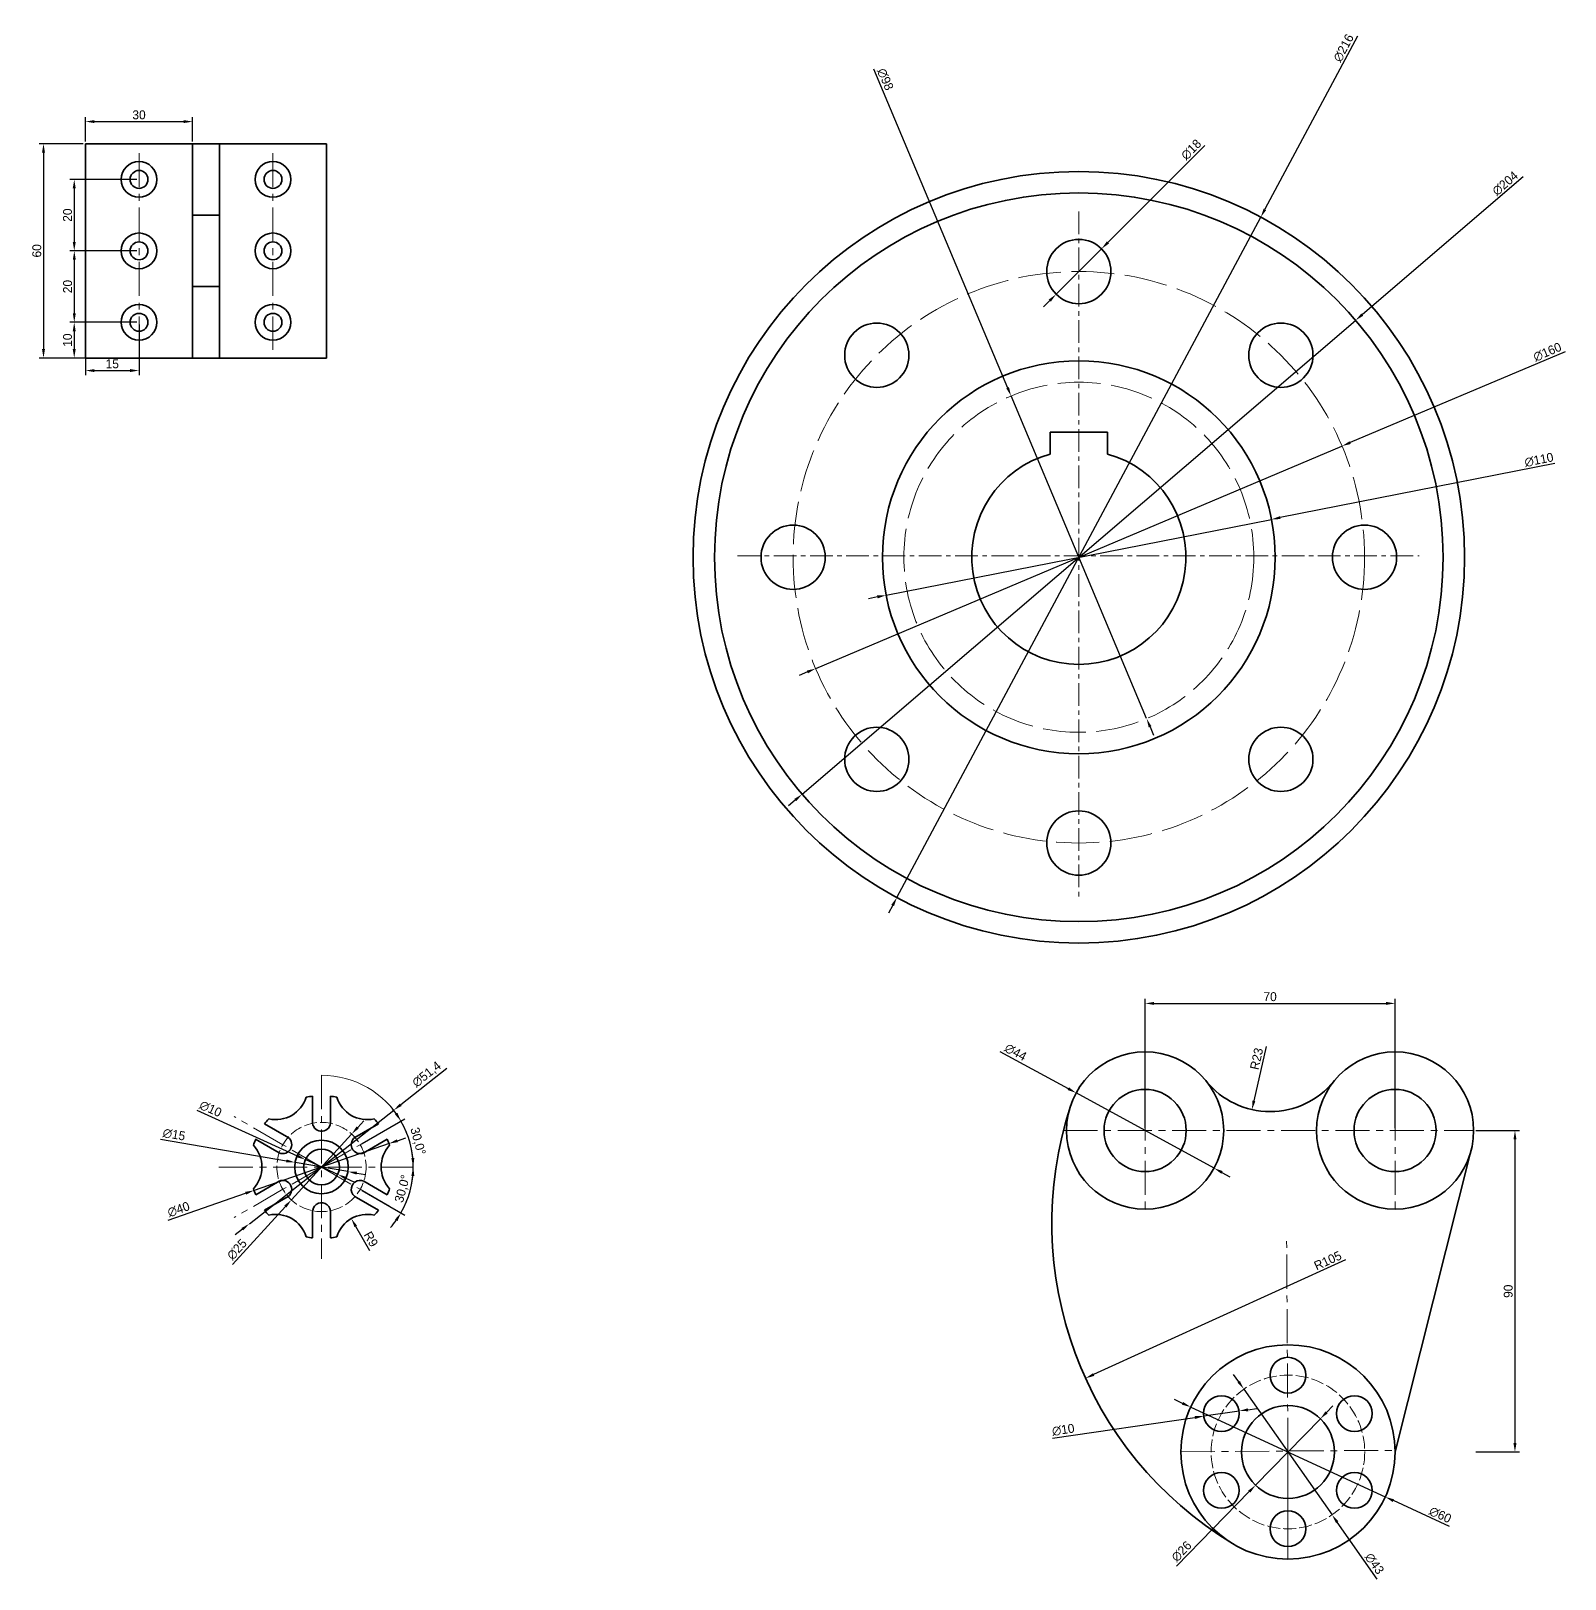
# Model space of a CAD drawing. Header units: millimetres. Extents: x 125 to 897, y -554 to 199.
# Drawn here: x 124.7 to 554.3, y -553.5 to -120.1 of the extents above; entities that cross this region are included whole.
import ezdxf

# ---------------------------------------------------------------- set-up
doc = ezdxf.new("R2010")
doc.units = ezdxf.units.MM
doc.header["$PDMODE"] = 35
doc.linetypes.add('ACAD_ISO02W100', pattern=[15, 12, -3])
doc.linetypes.add('CENTER', pattern=[50.8, 31.75, -6.35, 6.35, -6.35])
for name, color, linetype, lineweight in [('Centre', 1, 'CENTER', 18), ('Dimension', 112, 'Continuous', 18), ('Hidden', 5, 'ACAD_ISO02W100', 18), ('Object', 7, 'Continuous', 35), ('Thin', 253, 'Continuous', 18)]:
    doc.layers.add(name, color=color, linetype=linetype, lineweight=lineweight)
doc.dimstyles.new('ISO-25', dxfattribs={"dimtxt": 2.5, "dimasz": 2.5, "dimexe": 1.25, "dimexo": 0.625, "dimtad": 1, "dimtxsty": 'Standard', "dimcen": 2.5, "dimadec": 0, "dimazin": 0, "dimtfac": 1, "dimtmove": 0, "dimatfit": 3, "dimfxl": 1, "dimarcsym": 0})

# ---------------------------------------------------------------- blocks, each defined once
blk = doc.blocks.new('*D55')
at = {"layer": 'Defpoints', "color": 0, "transparency": 16777216}
for p in [(140.01, -151.68), (128.26, -211.68), (140.01, -211.68)]:
    blk.add_point(p, dxfattribs=at)
at = {"layer": 'Dimension', "color": 0, "lineweight": -2, "transparency": 16777216}
for p, q in [((139.39, -151.68), (127.01, -151.68)), ((128.26, -154.18), (128.26, -209.18)), ((139.39, -211.68), (127.01, -211.68))]:
    blk.add_line(p, q, dxfattribs=at)
at = {"layer": 'Dimension', "color": 0, "transparency": 16777216}
for points in [[(127.85, -154.18), (128.68, -154.18), (128.26, -151.68)], [(127.85, -209.18), (128.68, -209.18), (128.26, -211.68)]]:
    blk.add_solid(points, dxfattribs=at)
at = {"layer": 'Dimension', "color": 0, "transparency": 16777216, "insert": (126.39, -181.68), "char_height": 2.5, "attachment_point": 5, "rotation": 90}
blk.add_mtext('60', dxfattribs=at)
blk = doc.blocks.new('*D56')
at = {"layer": 'Defpoints', "color": 0, "transparency": 16777216}
for p in [(170.01, -145.5), (140.01, -151.68), (170.01, -151.68)]:
    blk.add_point(p, dxfattribs=at)
at = {"layer": 'Dimension', "color": 0, "lineweight": -2, "transparency": 16777216}
for p, q in [((140.01, -151.05), (140.01, -144.25)), ((142.51, -145.5), (167.51, -145.5)), ((170.01, -151.05), (170.01, -144.25))]:
    blk.add_line(p, q, dxfattribs=at)
at = {"layer": 'Dimension', "color": 0, "transparency": 16777216}
for points in [[(142.51, -145.08), (142.51, -145.91), (140.01, -145.5)], [(167.51, -145.08), (167.51, -145.91), (170.01, -145.5)]]:
    blk.add_solid(points, dxfattribs=at)
at = {"layer": 'Dimension', "color": 0, "transparency": 16777216, "insert": (155.01, -143.62), "char_height": 2.5, "attachment_point": 5}
blk.add_mtext('30', dxfattribs=at)
blk = doc.blocks.new('*D57')
at = {"layer": 'Defpoints', "color": 0, "transparency": 16777216}
for p in [(155.01, -161.68), (136.87, -181.68), (155.01, -181.68)]:
    blk.add_point(p, dxfattribs=at)
at = {"layer": 'Dimension', "color": 0, "lineweight": -2, "transparency": 16777216}
for p, q in [((154.39, -161.68), (135.62, -161.68)), ((136.87, -164.18), (136.87, -179.18)), ((154.39, -181.68), (135.62, -181.68))]:
    blk.add_line(p, q, dxfattribs=at)
at = {"layer": 'Dimension', "color": 0, "transparency": 16777216}
for points in [[(136.45, -164.18), (137.28, -164.18), (136.87, -161.68)], [(136.45, -179.18), (137.28, -179.18), (136.87, -181.68)]]:
    blk.add_solid(points, dxfattribs=at)
at = {"layer": 'Dimension', "color": 0, "transparency": 16777216, "insert": (134.99, -171.68), "char_height": 2.5, "attachment_point": 5, "rotation": 90}
blk.add_mtext('20', dxfattribs=at)
blk = doc.blocks.new('*D58')
at = {"layer": 'Defpoints', "color": 0, "transparency": 16777216}
for p in [(155.01, -181.68), (136.88, -201.68), (155.01, -201.68)]:
    blk.add_point(p, dxfattribs=at)
at = {"layer": 'Dimension', "color": 0, "lineweight": -2, "transparency": 16777216}
for p, q in [((154.39, -181.68), (135.63, -181.68)), ((136.88, -184.18), (136.88, -199.18)), ((154.39, -201.68), (135.63, -201.68))]:
    blk.add_line(p, q, dxfattribs=at)
at = {"layer": 'Dimension', "color": 0, "transparency": 16777216}
for points in [[(136.47, -184.18), (137.3, -184.18), (136.88, -181.68)], [(136.47, -199.18), (137.3, -199.18), (136.88, -201.68)]]:
    blk.add_solid(points, dxfattribs=at)
at = {"layer": 'Dimension', "color": 0, "transparency": 16777216, "insert": (135.01, -191.68), "char_height": 2.5, "attachment_point": 5, "rotation": 90}
blk.add_mtext('20', dxfattribs=at)
blk = doc.blocks.new('*D59')
at = {"layer": 'Defpoints', "color": 0, "transparency": 16777216}
for p in [(155.01, -201.68), (136.86, -211.68), (155.01, -211.68)]:
    blk.add_point(p, dxfattribs=at)
at = {"layer": 'Dimension', "color": 0, "lineweight": -2, "transparency": 16777216}
for p, q in [((154.39, -201.68), (135.61, -201.68)), ((136.86, -204.18), (136.86, -209.18)), ((154.39, -211.68), (135.61, -211.68))]:
    blk.add_line(p, q, dxfattribs=at)
at = {"layer": 'Dimension', "color": 0, "transparency": 16777216}
for points in [[(136.45, -204.18), (137.28, -204.18), (136.86, -201.68)], [(136.45, -209.18), (137.28, -209.18), (136.86, -211.68)]]:
    blk.add_solid(points, dxfattribs=at)
at = {"layer": 'Dimension', "color": 0, "transparency": 16777216, "insert": (134.99, -206.68), "char_height": 2.5, "attachment_point": 5, "rotation": 90}
blk.add_mtext('10', dxfattribs=at)
blk = doc.blocks.new('*D60')
at = {"layer": 'Defpoints', "color": 0, "transparency": 16777216}
for p in [(140.01, -201.68), (155.01, -201.68), (155.01, -215.2)]:
    blk.add_point(p, dxfattribs=at)
at = {"layer": 'Dimension', "color": 0, "lineweight": -2, "transparency": 16777216}
for p, q in [((140.01, -202.3), (140.01, -216.45)), ((155.01, -202.3), (155.01, -216.45)), ((142.51, -215.2), (152.51, -215.2))]:
    blk.add_line(p, q, dxfattribs=at)
at = {"layer": 'Dimension', "color": 0, "transparency": 16777216}
for points in [[(142.51, -214.78), (142.51, -215.61), (140.01, -215.2)], [(152.51, -214.78), (152.51, -215.61), (155.01, -215.2)]]:
    blk.add_solid(points, dxfattribs=at)
at = {"layer": 'Dimension', "color": 0, "transparency": 16777216, "insert": (147.51, -213.32), "char_height": 2.5, "attachment_point": 5}
blk.add_mtext('15', dxfattribs=at)
blk = doc.blocks.new('*D61')
at = {"layer": 'Defpoints', "color": 0, "transparency": 16777216}
for p in [(469.13, -172.24), (367.24, -362.7)]:
    blk.add_point(p, dxfattribs=at)
at = {"layer": 'Dimension', "color": 0, "lineweight": -2, "transparency": 16777216}
for p, q in [((496.24, -121.56), (470.31, -170.04)), ((367.24, -362.7), (469.13, -172.24)), ((366.06, -364.91), (364.88, -367.11))]:
    blk.add_line(p, q, dxfattribs=at)
at = {"layer": 'Dimension', "color": 0, "transparency": 16777216}
for points in [[(469.94, -169.84), (470.67, -170.24), (469.13, -172.24)], [(365.69, -364.71), (366.43, -365.1), (367.24, -362.7)]]:
    blk.add_solid(points, dxfattribs=at)
at = {"layer": 'Dimension', "color": 0, "transparency": 16777216, "insert": (492.33, -124.9), "char_height": 2.5, "attachment_point": 5, "rotation": 61.8549}
blk.add_mtext('∅216', dxfattribs=at)
blk = doc.blocks.new('*D62')
at = {"layer": 'Defpoints', "color": 0, "transparency": 16777216}
for p in [(495.67, -201.15), (340.69, -333.8)]:
    blk.add_point(p, dxfattribs=at)
at = {"layer": 'Dimension', "color": 0, "lineweight": -2, "transparency": 16777216}
for p, q in [((542.59, -160.99), (497.57, -199.52)), ((340.69, -333.8), (495.67, -201.15)), ((338.79, -335.43), (336.89, -337.05))]:
    blk.add_line(p, q, dxfattribs=at)
at = {"layer": 'Dimension', "color": 0, "transparency": 16777216}
for points in [[(497.3, -199.2), (497.84, -199.84), (495.67, -201.15)], [(338.52, -335.11), (339.06, -335.74), (340.69, -333.8)]]:
    blk.add_solid(points, dxfattribs=at)
at = {"layer": 'Dimension', "color": 0, "transparency": 16777216, "insert": (537.57, -162.81), "char_height": 2.5, "attachment_point": 5, "rotation": 40.5613}
blk.add_mtext('∅204', dxfattribs=at)
blk = doc.blocks.new('*D63')
at = {"layer": 'Defpoints', "color": 0, "transparency": 16777216}
for p in [(491.87, -236.34), (344.49, -298.61)]:
    blk.add_point(p, dxfattribs=at)
at = {"layer": 'Dimension', "color": 0, "lineweight": -2, "transparency": 16777216}
for p, q in [((554.33, -209.95), (494.18, -235.37)), ((344.49, -298.61), (491.87, -236.34)), ((342.19, -299.58), (339.88, -300.55))]:
    blk.add_line(p, q, dxfattribs=at)
at = {"layer": 'Dimension', "color": 0, "transparency": 16777216}
for points in [[(494.02, -234.98), (494.34, -235.75), (491.87, -236.34)], [(342.02, -299.2), (342.35, -299.96), (344.49, -298.61)]]:
    blk.add_solid(points, dxfattribs=at)
at = {"layer": 'Dimension', "color": 0, "transparency": 16777216, "insert": (549.38, -210.01), "char_height": 2.5, "attachment_point": 5, "rotation": 22.9031}
blk.add_mtext('∅160', dxfattribs=at)
blk = doc.blocks.new('*D64')
at = {"layer": 'Defpoints', "color": 0, "transparency": 16777216}
for p in [(472.15, -256.85), (364.22, -278.09)]:
    blk.add_point(p, dxfattribs=at)
at = {"layer": 'Dimension', "color": 0, "lineweight": -2, "transparency": 16777216}
for p, q in [((551.48, -241.24), (474.6, -256.37)), ((364.22, -278.09), (472.15, -256.85)), ((361.76, -278.58), (359.31, -279.06))]:
    blk.add_line(p, q, dxfattribs=at)
at = {"layer": 'Dimension', "color": 0, "transparency": 16777216}
for points in [[(474.52, -255.96), (474.68, -256.78), (472.15, -256.85)], [(361.68, -278.17), (361.84, -278.99), (364.22, -278.09)]]:
    blk.add_solid(points, dxfattribs=at)
at = {"layer": 'Dimension', "color": 0, "transparency": 16777216, "insert": (547.03, -240.2), "char_height": 2.5, "attachment_point": 5, "rotation": 11.1334}
blk.add_mtext('∅110', dxfattribs=at)
blk = doc.blocks.new('*D65')
at = {"layer": 'Defpoints', "color": 0, "transparency": 16777216}
for p in [(399.2, -222.3), (437.17, -312.65)]:
    blk.add_point(p, dxfattribs=at)
at = {"layer": 'Dimension', "color": 0, "lineweight": -2, "transparency": 16777216}
for p, q in [((360.72, -130.73), (398.23, -220)), ((437.17, -312.65), (399.2, -222.3)), ((438.13, -314.95), (439.1, -317.26))]:
    blk.add_line(p, q, dxfattribs=at)
at = {"layer": 'Dimension', "color": 0, "transparency": 16777216}
for points in [[(398.61, -219.83), (397.85, -220.16), (399.2, -222.3)], [(438.52, -314.79), (437.75, -315.11), (437.17, -312.65)]]:
    blk.add_solid(points, dxfattribs=at)
at = {"layer": 'Dimension', "color": 0, "transparency": 16777216, "insert": (363.98, -133.66), "char_height": 2.5, "attachment_point": 5, "rotation": 292.7946}
blk.add_mtext('∅98', dxfattribs=at)
blk = doc.blocks.new('*D66')
at = {"layer": 'Defpoints', "color": 0, "transparency": 16777216}
for p in [(424.54, -181.11), (411.82, -193.84)]:
    blk.add_point(p, dxfattribs=at)
at = {"layer": 'Dimension', "color": 0, "lineweight": -2, "transparency": 16777216}
for p, q in [((453.48, -152.16), (426.31, -179.34)), ((411.82, -193.84), (424.54, -181.11)), ((410.05, -195.61), (408.28, -197.38))]:
    blk.add_line(p, q, dxfattribs=at)
at = {"layer": 'Dimension', "color": 0, "transparency": 16777216}
for points in [[(426.02, -179.05), (426.61, -179.63), (424.54, -181.11)], [(409.76, -195.31), (410.35, -195.9), (411.82, -193.84)]]:
    blk.add_solid(points, dxfattribs=at)
at = {"layer": 'Dimension', "color": 0, "transparency": 16777216, "insert": (449.65, -153.34), "char_height": 2.5, "attachment_point": 5, "rotation": 45.0138}
blk.add_mtext('∅18', dxfattribs=at)
blk = doc.blocks.new('*U109')
blk.add_line((-3.29, -1.9), (3.29, 1.9))
blk = doc.blocks.new('*U111')
at = {"layer": 'Object', "color": 0, "linetype": 'ByBlock', "lineweight": -2, "transparency": 16777216}
for p, rotation in [((288.91, 276.5), 59.99999999999997), ((273.77, 270.63), 120), ((271.28, 254.59), 180), ((299.08, 250.28), 299.9999999999999), ((283.94, 244.41), 239.9999999999999)]:
    blk.add_blockref('*U109', p, dxfattribs=dict(at, rotation=rotation))
blk.add_blockref('*U109', (301.57, 266.33), dxfattribs=at)
blk = doc.blocks.new('*D114')
at = {"layer": 'Defpoints', "color": 0, "transparency": 16777216}
for p in [(216.93, -431.92), (231.42, -433.7), (177.36, -438.17), (206.11, -438.17), (231.81, -438.17)]:
    blk.add_point(p, dxfattribs=at)
at = {"layer": 'Dimension', "color": 0, "lineweight": -2, "transparency": 16777216}
blk.add_line((217.47, -431.6), (229.45, -424.69), dxfattribs=at)
for start, end in [(35.5757, 41.1514), (360, 30), (348.8486, 354.4243)]:
    blk.add_arc((206.11, -438.17), 25.7, start, end, dxfattribs=at)
at = {"layer": 'Dimension', "color": 0, "transparency": 16777216}
for points in [[(227.36, -422.99), (226.66, -423.44), (228.37, -425.32)], [(231.27, -440.64), (232.1, -440.68), (231.81, -438.17)]]:
    blk.add_solid(points, dxfattribs=at)
at = {"layer": 'Dimension', "color": 0, "transparency": 16777216, "insert": (232.95, -430.98), "char_height": 2.5, "attachment_point": 5, "rotation": 285}
blk.add_mtext('30,0°', dxfattribs=at)
blk = doc.blocks.new('*D115')
at = {"layer": 'Defpoints', "color": 0, "transparency": 16777216}
for p in [(177.36, -438.17), (206.11, -438.17), (231.81, -438.17), (216.93, -444.42), (230.26, -446.96)]:
    blk.add_point(p, dxfattribs=at)
at = {"layer": 'Dimension', "color": 0, "lineweight": -2, "transparency": 16777216}
blk.add_line((217.47, -444.73), (229.45, -451.64), dxfattribs=at)
for start, end in [(5.5757, 11.1514), (330, 360), (318.8486, 324.4243)]:
    blk.add_arc((206.11, -438.17), 25.7, start, end, dxfattribs=at)
at = {"layer": 'Dimension', "color": 0, "transparency": 16777216}
for points in [[(232.1, -435.65), (231.27, -435.69), (231.81, -438.17)], [(226.66, -452.89), (227.36, -453.34), (228.37, -451.02)]]:
    blk.add_solid(points, dxfattribs=at)
at = {"layer": 'Dimension', "color": 0, "transparency": 16777216, "insert": (228.92, -444.28), "char_height": 2.5, "attachment_point": 5, "rotation": 75}
blk.add_mtext('30,0°', dxfattribs=at)
blk = doc.blocks.new('*D116')
at = {"layer": 'Defpoints', "color": 0, "transparency": 16777216}
for p in [(226.32, -422.29), (185.9, -454.05)]:
    blk.add_point(p, dxfattribs=at)
at = {"layer": 'Dimension', "color": 0, "lineweight": -2, "transparency": 16777216}
for p, q in [((241.18, -410.61), (228.28, -420.74)), ((185.9, -454.05), (226.32, -422.29)), ((183.94, -455.59), (181.97, -457.14))]:
    blk.add_line(p, q, dxfattribs=at)
at = {"layer": 'Dimension', "color": 0, "transparency": 16777216}
for points in [[(228.02, -420.42), (228.54, -421.07), (226.32, -422.29)], [(183.68, -455.26), (184.19, -455.92), (185.9, -454.05)]]:
    blk.add_solid(points, dxfattribs=at)
at = {"layer": 'Dimension', "color": 0, "transparency": 16777216, "insert": (235.63, -412.32), "char_height": 2.5, "attachment_point": 5, "rotation": 38.1617}
blk.add_mtext('∅51,4', dxfattribs=at)
blk = doc.blocks.new('*D117')
at = {"layer": 'Defpoints', "color": 0, "transparency": 16777216}
for p in [(201.56, -436.09), (210.66, -440.25)]:
    blk.add_point(p, dxfattribs=at)
at = {"layer": 'Dimension', "color": 0, "lineweight": -2, "transparency": 16777216}
for p, q in [((171.23, -422.22), (199.29, -435.05)), ((210.66, -440.25), (201.56, -436.09)), ((212.93, -441.29), (215.2, -442.33))]:
    blk.add_line(p, q, dxfattribs=at)
at = {"layer": 'Dimension', "color": 0, "transparency": 16777216}
for points in [[(199.46, -434.67), (199.11, -435.43), (201.56, -436.09)], [(213.1, -440.91), (212.76, -441.66), (210.66, -440.25)]]:
    blk.add_solid(points, dxfattribs=at)
at = {"layer": 'Dimension', "color": 0, "transparency": 16777216, "insert": (175.04, -421.9), "char_height": 2.5, "attachment_point": 5, "rotation": 335.4291}
blk.add_mtext('∅10', dxfattribs=at)
blk = doc.blocks.new('*D118')
at = {"layer": 'Defpoints', "color": 0, "transparency": 16777216}
for p in [(198.72, -436.89), (213.5, -439.45)]:
    blk.add_point(p, dxfattribs=at)
at = {"layer": 'Dimension', "color": 0, "lineweight": -2, "transparency": 16777216}
for p, q in [((161.01, -430.34), (196.26, -436.46)), ((213.5, -439.45), (198.72, -436.89)), ((215.96, -439.88), (218.42, -440.3))]:
    blk.add_line(p, q, dxfattribs=at)
at = {"layer": 'Dimension', "color": 0, "transparency": 16777216}
for points in [[(196.33, -436.05), (196.18, -436.87), (198.72, -436.89)], [(216.03, -439.47), (215.89, -440.29), (213.5, -439.45)]]:
    blk.add_solid(points, dxfattribs=at)
at = {"layer": 'Dimension', "color": 0, "transparency": 16777216, "insert": (164.82, -429.1), "char_height": 2.5, "attachment_point": 5, "rotation": 350.1559}
blk.add_mtext('∅15', dxfattribs=at)
blk = doc.blocks.new('*D119')
at = {"layer": 'Defpoints', "color": 0, "transparency": 16777216}
for p in [(214.55, -428.95), (197.67, -447.39)]:
    blk.add_point(p, dxfattribs=at)
at = {"layer": 'Dimension', "color": 0, "lineweight": -2, "transparency": 16777216}
for p, q in [((214.55, -428.95), (197.67, -447.39)), ((216.24, -427.1), (217.93, -425.26)), ((181.14, -465.44), (195.98, -449.23))]:
    blk.add_line(p, q, dxfattribs=at)
at = {"layer": 'Dimension', "color": 0, "transparency": 16777216}
for points in [[(215.93, -426.82), (216.55, -427.39), (214.55, -428.95)], [(195.67, -448.95), (196.29, -449.51), (197.67, -447.39)]]:
    blk.add_solid(points, dxfattribs=at)
at = {"layer": 'Dimension', "color": 0, "transparency": 16777216, "insert": (182.43, -461.25), "char_height": 2.5, "attachment_point": 5, "rotation": 47.5183}
blk.add_mtext('∅25', dxfattribs=at)
blk = doc.blocks.new('*D120')
at = {"layer": 'Defpoints', "color": 0, "transparency": 16777216}
for p in [(225.01, -431.62), (187.21, -444.71)]:
    blk.add_point(p, dxfattribs=at)
at = {"layer": 'Dimension', "color": 0, "lineweight": -2, "transparency": 16777216}
for p, q in [((225.01, -431.62), (187.21, -444.71)), ((227.37, -430.8), (229.73, -429.98)), ((163.16, -453.05), (184.85, -445.53))]:
    blk.add_line(p, q, dxfattribs=at)
at = {"layer": 'Dimension', "color": 0, "transparency": 16777216}
for points in [[(227.23, -430.41), (227.51, -431.2), (225.01, -431.62)], [(184.71, -445.14), (184.98, -445.93), (187.21, -444.71)]]:
    blk.add_solid(points, dxfattribs=at)
at = {"layer": 'Dimension', "color": 0, "transparency": 16777216, "insert": (166.09, -450.05), "char_height": 2.5, "attachment_point": 5, "rotation": 19.1079}
blk.add_mtext('∅40', dxfattribs=at)
blk = doc.blocks.new('*D121')
at = {"layer": 'Defpoints', "color": 0, "transparency": 16777216}
for p in [(214.46, -452.63), (218.96, -460.42)]:
    blk.add_point(p, dxfattribs=at)
at = {"layer": 'Dimension', "color": 0, "lineweight": -2, "transparency": 16777216}
blk.add_line((219.67, -461.65), (215.71, -454.79), dxfattribs=at)
at = {"layer": 'Dimension', "color": 0, "transparency": 16777216}
blk.add_solid([(216.07, -454.59), (215.35, -455), (214.46, -452.63)], dxfattribs=at)
at = {"layer": 'Dimension', "color": 0, "transparency": 16777216, "insert": (219.94, -458.37), "char_height": 2.5, "attachment_point": 5, "rotation": 300}
blk.add_mtext('R9', dxfattribs=at)
blk = doc.blocks.new('*U126')
blk.add_circle((0, 0), 5)
blk = doc.blocks.new('*U128')
at = {"layer": 'Object', "color": 0, "linetype": 'ByBlock', "lineweight": -2, "transparency": 16777216}
blk.add_blockref('*U126', (521.15, 181.28), dxfattribs=at)
for p, rotation in [((502.53, 170.53), 59.99999999999999), ((539.77, 170.53), 300.0000000000001), ((502.53, 149.03), 120), ((539.77, 149.03), 240), ((521.15, 138.28), 180)]:
    blk.add_blockref('*U126', p, dxfattribs=dict(at, rotation=rotation))
blk = doc.blocks.new('*D129')
at = {"layer": 'Defpoints', "color": 0, "transparency": 16777216}
for p in [(528.74, -427.95), (528.74, -517.95), (540.31, -517.95)]:
    blk.add_point(p, dxfattribs=at)
at = {"layer": 'Dimension', "color": 0, "lineweight": -2, "transparency": 16777216}
for p, q in [((529.36, -427.95), (541.56, -427.95)), ((540.31, -430.45), (540.31, -515.45)), ((529.36, -517.95), (541.56, -517.95))]:
    blk.add_line(p, q, dxfattribs=at)
at = {"layer": 'Dimension', "color": 0, "transparency": 16777216}
for points in [[(539.89, -430.45), (540.73, -430.45), (540.31, -427.95)], [(539.89, -515.45), (540.73, -515.45), (540.31, -517.95)]]:
    blk.add_solid(points, dxfattribs=at)
at = {"layer": 'Dimension', "color": 0, "transparency": 16777216, "insert": (538.43, -472.95), "char_height": 2.5, "attachment_point": 5, "rotation": 90}
blk.add_mtext('90', dxfattribs=at)
blk = doc.blocks.new('*D130')
at = {"layer": 'Defpoints', "color": 0, "transparency": 16777216}
for p in [(463.07, -506.48), (453.17, -507.93)]:
    blk.add_point(p, dxfattribs=at)
at = {"layer": 'Dimension', "color": 0, "lineweight": -2, "transparency": 16777216}
for p, q in [((463.07, -506.48), (453.17, -507.93)), ((465.54, -506.12), (468.01, -505.76)), ((410.78, -514.1), (450.7, -508.29))]:
    blk.add_line(p, q, dxfattribs=at)
at = {"layer": 'Dimension', "color": 0, "transparency": 16777216}
for points in [[(465.48, -505.71), (465.6, -506.54), (463.07, -506.48)], [(450.64, -507.87), (450.76, -508.7), (453.17, -507.93)]]:
    blk.add_solid(points, dxfattribs=at)
at = {"layer": 'Dimension', "color": 0, "transparency": 16777216, "insert": (413.81, -511.76), "char_height": 2.5, "attachment_point": 5, "rotation": 8.2854}
blk.add_mtext('∅10', dxfattribs=at)
blk = doc.blocks.new('*D131')
at = {"layer": 'Defpoints', "color": 0, "transparency": 16777216}
for p in [(485.82, -508.65), (467.66, -527.26)]:
    blk.add_point(p, dxfattribs=at)
at = {"layer": 'Dimension', "color": 0, "lineweight": -2, "transparency": 16777216}
for p, q in [((487.56, -506.86), (489.31, -505.07)), ((485.82, -508.65), (467.66, -527.26)), ((445.51, -549.95), (465.91, -529.05))]:
    blk.add_line(p, q, dxfattribs=at)
at = {"layer": 'Dimension', "color": 0, "transparency": 16777216}
for points in [[(487.26, -506.57), (487.86, -507.15), (485.82, -508.65)], [(465.61, -528.76), (466.21, -529.34), (467.66, -527.26)]]:
    blk.add_solid(points, dxfattribs=at)
at = {"layer": 'Dimension', "color": 0, "transparency": 16777216, "insert": (446.94, -545.8), "char_height": 2.5, "attachment_point": 5, "rotation": 45.6956}
blk.add_mtext('∅26', dxfattribs=at)
blk = doc.blocks.new('*D132')
at = {"layer": 'Defpoints', "color": 0, "transparency": 16777216}
for p in [(464.38, -500.36), (489.09, -535.55)]:
    blk.add_point(p, dxfattribs=at)
at = {"layer": 'Dimension', "color": 0, "lineweight": -2, "transparency": 16777216}
for p, q in [((462.95, -498.31), (461.51, -496.26)), ((464.38, -500.36), (489.09, -535.55)), ((501.7, -553.52), (490.53, -537.6))]:
    blk.add_line(p, q, dxfattribs=at)
at = {"layer": 'Dimension', "color": 0, "transparency": 16777216}
for points in [[(463.29, -498.07), (462.61, -498.55), (464.38, -500.36)], [(490.87, -537.36), (490.18, -537.84), (489.09, -535.55)]]:
    blk.add_solid(points, dxfattribs=at)
at = {"layer": 'Dimension', "color": 0, "transparency": 16777216, "insert": (500.96, -549.21), "char_height": 2.5, "attachment_point": 5, "rotation": 305.0654}
blk.add_mtext('∅43', dxfattribs=at)
blk = doc.blocks.new('*D133')
at = {"layer": 'Defpoints', "color": 0, "transparency": 16777216}
for p in [(449.5, -505.38), (503.98, -530.53)]:
    blk.add_point(p, dxfattribs=at)
at = {"layer": 'Dimension', "color": 0, "lineweight": -2, "transparency": 16777216}
for p, q in [((447.23, -504.34), (444.96, -503.29)), ((449.5, -505.38), (503.98, -530.53)), ((522, -538.84), (506.25, -531.57))]:
    blk.add_line(p, q, dxfattribs=at)
at = {"layer": 'Dimension', "color": 0, "transparency": 16777216}
for points in [[(447.4, -503.96), (447.05, -504.71), (449.5, -505.38)], [(506.42, -531.19), (506.07, -531.95), (503.98, -530.53)]]:
    blk.add_solid(points, dxfattribs=at)
at = {"layer": 'Dimension', "color": 0, "transparency": 16777216, "insert": (519.38, -535.57), "char_height": 2.5, "attachment_point": 5, "rotation": 335.227}
blk.add_mtext('∅60', dxfattribs=at)
blk = doc.blocks.new('*D134')
at = {"layer": 'Defpoints', "color": 0, "transparency": 16777216}
for p in [(506.74, -392.37), (436.74, -427.95), (506.74, -427.95)]:
    blk.add_point(p, dxfattribs=at)
at = {"layer": 'Dimension', "color": 0, "lineweight": -2, "transparency": 16777216}
for p, q in [((436.74, -427.33), (436.74, -391.12)), ((439.24, -392.37), (504.24, -392.37)), ((506.74, -427.33), (506.74, -391.12))]:
    blk.add_line(p, q, dxfattribs=at)
at = {"layer": 'Dimension', "color": 0, "transparency": 16777216}
for points in [[(439.24, -391.95), (439.24, -392.78), (436.74, -392.37)], [(504.24, -391.95), (504.24, -392.78), (506.74, -392.37)]]:
    blk.add_solid(points, dxfattribs=at)
at = {"layer": 'Dimension', "color": 0, "transparency": 16777216, "insert": (471.74, -390.49), "char_height": 2.5, "attachment_point": 5}
blk.add_mtext('70', dxfattribs=at)
blk = doc.blocks.new('*D135')
at = {"layer": 'Defpoints', "color": 0, "transparency": 16777216}
for p in [(471.74, -399.67), (466.66, -422.1)]:
    blk.add_point(p, dxfattribs=at)
at = {"layer": 'Dimension', "color": 0, "lineweight": -2, "transparency": 16777216}
blk.add_line((470.66, -404.43), (467.21, -419.67), dxfattribs=at)
at = {"layer": 'Dimension', "color": 0, "transparency": 16777216}
blk.add_solid([(466.81, -419.57), (467.62, -419.76), (466.66, -422.1)], dxfattribs=at)
at = {"layer": 'Dimension', "color": 0, "transparency": 16777216, "insert": (467.96, -407.88), "char_height": 2.5, "attachment_point": 5, "rotation": 77.2569}
blk.add_mtext('R23', dxfattribs=at)
blk = doc.blocks.new('*D136')
at = {"layer": 'Defpoints', "color": 0, "transparency": 16777216}
for p in [(515.61, -453.81), (420.04, -497.32)]:
    blk.add_point(p, dxfattribs=at)
at = {"layer": 'Dimension', "color": 0, "lineweight": -2, "transparency": 16777216}
blk.add_line((492.84, -464.18), (422.32, -496.28), dxfattribs=at)
at = {"layer": 'Dimension', "color": 0, "transparency": 16777216}
blk.add_solid([(422.14, -495.9), (422.49, -496.66), (420.04, -497.32)], dxfattribs=at)
at = {"layer": 'Dimension', "color": 0, "transparency": 16777216, "insert": (487.89, -464.37), "char_height": 2.5, "attachment_point": 5, "rotation": 24.4761}
blk.add_mtext('R105', dxfattribs=at)
blk = doc.blocks.new('*D137')
at = {"layer": 'Defpoints', "color": 0, "transparency": 16777216}
for p in [(417.42, -417.43), (456.05, -438.48)]:
    blk.add_point(p, dxfattribs=at)
at = {"layer": 'Dimension', "color": 0, "lineweight": -2, "transparency": 16777216}
for p, q in [((396.09, -405.8), (415.22, -416.23)), ((456.05, -438.48), (417.42, -417.43)), ((458.25, -439.68), (460.44, -440.88))]:
    blk.add_line(p, q, dxfattribs=at)
at = {"layer": 'Dimension', "color": 0, "transparency": 16777216}
for points in [[(415.42, -415.86), (415.02, -416.6), (417.42, -417.43)], [(458.45, -439.31), (458.05, -440.05), (456.05, -438.48)]]:
    blk.add_solid(points, dxfattribs=at)
at = {"layer": 'Dimension', "color": 0, "transparency": 16777216, "insert": (400.47, -406.05), "char_height": 2.5, "attachment_point": 5, "rotation": 331.4093}
blk.add_mtext('∅44', dxfattribs=at)

msp = doc.modelspace()

# ---------------------------------------------------------------- linework, layer by layer
at = {"layer": 'Centre', "ltscale": 0.3}
for p, q in [((155.01, -154.3), (155.01, -209.36)), ((192.51, -154.3), (192.51, -209.36)), ((436.74, -405.95), (436.74, -449.95)), ((506.74, -405.95), (506.74, -449.95)), ((206.11, -412.47), (206.11, -463.87)), ((195.28, -431.92), (181.63, -424.04)), ((216.93, -431.92), (228.37, -425.32)), ((413.84, -427.95), (528.74, -427.95)), ((206.11, -438.17), (195.28, -431.92)), ((206.11, -438.17), (216.93, -431.92)), ((177.36, -438.17), (231.81, -438.17)), ((206.11, -438.17), (195.28, -444.42)), ((206.11, -438.17), (216.93, -444.42)), ((195.28, -444.42), (181.63, -452.3)), ((216.93, -444.42), (228.37, -451.02)), ((476.74, -517.95), (476.37, -458.72)), ((446.74, -517.87), (506.85, -517.49))]:
    msp.add_line(p, q, dxfattribs=at)
at = {"layer": 'Centre', "ltscale": 0.2}
for p, q in [((418.18, -170.63), (418.18, -363.57)), ((322.58, -267.1), (513.5, -267.1))]:
    msp.add_line(p, q, dxfattribs=at)
at = {"layer": 'Centre'}
msp.add_line((476.74, -517.95), (476.74, -547.95), dxfattribs=at)
at = {"layer": 'Hidden'}
for radius in [80, 49]:
    msp.add_circle((418.18, -267.47), radius, dxfattribs=at)
at = {"layer": 'Hidden', "ltscale": 0.3}
for centre, radius in [((206.11, -438.17), 12.5), ((476.74, -517.95), 21.5)]:
    msp.add_circle(centre, radius, dxfattribs=at)
at = {"layer": 'Object'}
for p, q in [((170.01, -151.68), (177.51, -151.68)), ((177.51, -151.68), (177.51, -211.68)), ((177.51, -151.68), (207.51, -151.68)), ((207.51, -151.68), (207.51, -211.68)), ((177.51, -171.68), (170.01, -171.68)), ((177.51, -191.68), (170.01, -191.68)), ((177.51, -211.68), (170.01, -211.68)), ((207.51, -211.68), (177.51, -211.68)), ((418.18, -232.47), (410.18, -232.47)), ((410.18, -232.47), (410.18, -238.56)), ((418.18, -232.47), (426.18, -232.47)), ((426.18, -232.47), (426.18, -238.56)), ((208.6, -425.42), (208.6, -418.32)), ((196.31, -429.64), (190.17, -426.09)), ((218.39, -433.95), (224.54, -430.4)), ((506.74, -517.95), (528.07, -433.33)), ((193.82, -442.39), (187.68, -445.94)), ((215.91, -446.7), (222.05, -450.24)), ((203.62, -450.92), (203.62, -458.01))]:
    msp.add_line(p, q, dxfattribs=at)
msp.add_lwpolyline([(140.01, -151.68), (170.01, -151.68), (170.01, -211.68), (140.01, -211.68)], close=True, dxfattribs=at)
for centre, radius in [((155.01, -161.68), 5), ((155.01, -161.68), 2.5), ((192.51, -161.68), 5), ((192.51, -161.68), 2.5), ((418.18, -267.47), 108), ((418.18, -267.47), 102), ((155.01, -181.68), 5), ((192.51, -181.68), 5), ((155.01, -181.68), 2.5), ((192.51, -181.68), 2.5), ((418.18, -187.47), 9), ((155.01, -201.68), 5), ((155.01, -201.68), 2.5), ((192.51, -201.68), 5), ((192.51, -201.68), 2.5), ((361.61, -210.9), 9), ((474.75, -210.9), 9), ((418.18, -267.47), 55), ((338.18, -267.47), 9), ((498.18, -267.47), 9), ((361.61, -324.04), 9), ((474.75, -324.04), 9), ((418.18, -347.47), 9), ((436.74, -427.95), 22), ((506.74, -427.95), 22), ((436.74, -427.95), 11.5), ((506.74, -427.95), 11.5), ((206.11, -438.17), 7.5), ((206.11, -438.17), 5), ((476.74, -517.95), 30), ((476.74, -517.95), 13)]:
    msp.add_circle(centre, radius, dxfattribs=at)
for centre, radius, start, end in [((418.18, -267.47), 30, 105.466, 74.534), ((471.74, -399.67), 23, 218.9424, 321.0576), ((193.26, -415.91), 9, 257.5781, 342.4219), ((206.11, -438.17), 20, 97.1446, 102.3283), ((206.11, -438.17), 20, 77.6717, 82.8554), ((218.96, -415.91), 9, 197.5781, 282.4219), ((206.11, -438.17), 20, 137.6717, 142.8554), ((206.11, -438.17), 20, 37.1446, 42.3283), ((515.61, -453.81), 105, 161.8477, 238.7846), ((206.11, -425.67), 2.5, 185.7392, 5.7392), ((206.11, -438.17), 20, 157.1446, 162.3283), ((180.41, -438.17), 9, 317.5781, 42.4219), ((195.28, -431.92), 2.5, 245.7392, 65.7392), ((216.93, -431.92), 2.5, 125.7392, 305.7392), ((231.81, -438.17), 9, 137.5781, 222.4219), ((206.11, -438.17), 20, 17.6717, 22.8554), ((195.28, -444.42), 2.5, 305.7392, 125.7392), ((216.93, -444.42), 2.5, 65.7392, 245.7392), ((206.11, -438.17), 20, 197.6717, 202.8554), ((206.11, -438.17), 20, 337.1446, 342.3283), ((206.11, -438.17), 20, 217.1446, 222.3283), ((206.11, -450.67), 2.5, 5.7392, 185.7392), ((206.11, -438.17), 20, 317.6717, 322.8554), ((193.26, -460.42), 9, 17.5781, 102.4219), ((218.96, -460.42), 9, 77.5781, 162.4219), ((206.11, -438.17), 20, 257.6717, 262.8554), ((206.11, -438.17), 20, 277.1446, 282.3283)]:
    msp.add_arc(centre, radius, start, end, dxfattribs=at)
at = {"layer": 'Thin'}
msp.add_arc((206.11, -438.17), 25.7, 330, 90, dxfattribs=at)

# ---------------------------------------------------------------- block references
at = {"layer": 'Object', "xscale": -1, "rotation": 180}
msp.add_blockref('*U111', (-80.32, -177.71), dxfattribs=at)
at = {"layer": 'Object'}
msp.add_blockref('*U128', (-44.42, -677.73), dxfattribs=at)

# ---------------------------------------------------------------- dimensions: what is measured, and where the dimension line sits
at = {"layer": 'Dimension'}
for p1, p2, picture, middle in [((367.24, -362.7), (469.13, -172.24), '*D61', (493.98, -125.79)), ((437.17, -312.65), (399.2, -222.3), '*D65', (362.25, -134.38)), ((411.82, -193.84), (424.54, -181.11), '*D66', (450.97, -154.67)), ((340.69, -333.8), (495.67, -201.15), '*D62', (538.79, -164.24)), ((344.49, -298.61), (491.87, -236.34), '*D63', (550.11, -211.74)), ((364.22, -278.09), (472.15, -256.85), '*D64', (547.39, -242.04)), ((456.05, -438.48), (417.42, -417.43), '*D137', (399.57, -407.7)), ((185.9, -454.05), (226.32, -422.29), '*D116', (236.92, -413.95)), ((210.66, -440.25), (201.56, -436.09), '*D117', (174.26, -423.6)), ((213.5, -439.45), (198.72, -436.89), '*D118', (164.5, -430.95)), ((214.55, -428.95), (197.67, -447.39), '*D119', (183.81, -462.52)), ((225.01, -431.62), (187.21, -444.71), '*D120', (166.7, -451.82)), ((464.38, -500.36), (489.09, -535.55), '*D132', (499.43, -550.28)), ((463.07, -506.48), (453.17, -507.93), '*D130', (414.08, -513.62)), ((485.82, -508.65), (467.66, -527.26), '*D131', (448.28, -547.11)), ((449.5, -505.38), (503.98, -530.53), '*D133', (518.6, -537.27))]:
    dim = msp.add_diameter_dim_2p(p1=p1, p2=p2, dimstyle='ISO-25', override={"dimdec": 1, "dimadec": 1, "dimtdec": 1, "dimfrac": 2}, dxfattribs=at)
    dim.commit()
    dim.dimension.update_dxf_attribs({"geometry": picture, "text_midpoint": middle, "dimtype": 163})
for base, p1, p2, picture, middle in [((170.01, -145.5), (140.01, -151.68), (170.01, -151.68), '*D56', (155.01, -143.62)), ((155.01, -215.2), (140.01, -201.68), (155.01, -201.68), '*D60', (147.51, -213.32)), ((506.74, -392.37), (436.74, -427.95), (506.74, -427.95), '*D134', (471.74, -390.49))]:
    dim = msp.add_linear_dim(base=base, p1=p1, p2=p2, dimstyle='ISO-25', override={"dimdec": 1, "dimadec": 1, "dimtdec": 1, "dimfrac": 2}, dxfattribs=at)
    dim.commit()
    dim.dimension.update_dxf_attribs({"geometry": picture, "text_midpoint": middle})
for base, p1, p2, picture, middle in [((128.26, -211.68), (140.01, -151.68), (140.01, -211.68), '*D55', (126.39, -181.68)), ((136.87, -181.68), (155.01, -161.68), (155.01, -181.68), '*D57', (134.99, -171.68)), ((136.88, -201.68), (155.01, -181.68), (155.01, -201.68), '*D58', (135.01, -191.68)), ((136.86, -211.68), (155.01, -201.68), (155.01, -211.68), '*D59', (134.99, -206.68)), ((540.31, -517.95), (528.74, -427.95), (528.74, -517.95), '*D129', (538.43, -472.95))]:
    dim = msp.add_linear_dim(base=base, p1=p1, p2=p2, angle=90, dimstyle='ISO-25', override={"dimdec": 1, "dimadec": 1, "dimtdec": 1, "dimfrac": 2}, dxfattribs=at)
    dim.commit()
    dim.dimension.update_dxf_attribs({"geometry": picture, "text_midpoint": middle})
for center, mpoint, picture, middle in [((471.74, -399.67), (466.66, -422.1), '*D135', (469.79, -408.29)), ((218.96, -460.42), (214.46, -452.63), '*D121', (218.31, -459.31)), ((515.61, -453.81), (420.04, -497.32), '*D136', (488.67, -466.07))]:
    dim = msp.add_radius_dim(center=center, mpoint=mpoint, dimstyle='ISO-25', override={"dimdec": 1, "dimadec": 1, "dimtdec": 1, "dimfrac": 2}, dxfattribs=at)
    dim.commit()
    dim.dimension.update_dxf_attribs({"geometry": picture, "text_midpoint": middle, "dimtype": 164})
for base, line1, line2, picture, middle in [((231.42, -433.7), ((177.36, -438.17), (231.81, -438.17)), ((206.11, -438.17), (216.93, -431.92)), '*D114', (232.95, -430.98)), ((230.26, -446.96), ((206.11, -438.17), (216.93, -444.42)), ((177.36, -438.17), (231.81, -438.17)), '*D115', (228.92, -444.28))]:
    dim = msp.add_angular_dim_2l(base=base, line1=line1, line2=line2, dimstyle='ISO-25', override={"dimdec": 1, "dimadec": 1, "dimtdec": 1, "dimfrac": 2}, dxfattribs=at)
    dim.commit()
    dim.dimension.update_dxf_attribs({"geometry": picture, "text_midpoint": middle})

doc.saveas('drawing.dxf')
